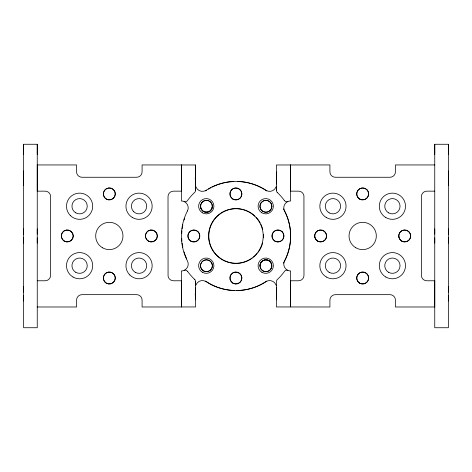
<?xml version="1.0" encoding="UTF-8"?>
<svg xmlns="http://www.w3.org/2000/svg" width="472" height="472" viewBox="0 0 472 472"><rect width="100%" height="100%" fill="white"/><g stroke="black" fill="none" stroke-linecap="round" stroke-linejoin="round"><path stroke-width="0.71" d="M23.6 144.267L23.6 327.727L37.253 327.727L37.253 144.267L23.6 144.267L23.6 154.385M187.443 210.943A54.711 54.711 0 0 0 181.443 233.764L181.401 235.965A54.711 54.711 0 0 0 187.443 260.945A6.826 6.826 0 0 1 184.753 270.061L184.133 270.368A6.826 6.826 0 0 1 181.401 270.94L181.401 306.947L181.401 280.775L173.484 280.775A5.457 5.457 0 0 1 168.067 276.026L168.02 196.612A5.457 5.457 0 0 1 173.484 191.154L181.401 191.154L181.401 164.946L181.401 200.989A6.826 6.826 0 0 1 184.133 201.562A2.738 2.738 0 0 0 187.413 200.653A59.985 59.985 0 0 1 194.771 192.287A2.702 2.702 0 0 0 195.55 190.352L195.561 164.982L142.084 164.946L142.084 171.808A5.457 5.457 0 0 1 136.626 177.265L82.022 177.265A5.457 5.457 0 0 1 76.564 171.802L76.564 164.946L37.253 164.946L37.253 191.154L45.17 191.154A5.457 5.457 0 0 1 50.581 195.898L50.628 275.312A5.457 5.457 0 0 1 45.17 280.769L37.253 280.769M195.555 299.885L195.555 287.885M195.55 190.352L195.561 164.982M276.445 184.056L276.445 172.056M434.747 144.273L434.747 327.733L448.4 327.733L448.4 144.273L434.747 144.273L434.747 154.385M290.604 235.965L290.557 238.13A54.711 54.711 0 0 1 284.557 260.945A6.826 6.826 0 0 0 287.247 270.061L287.867 270.368A6.826 6.826 0 0 0 290.604 270.94L290.604 306.947L290.599 280.775L298.516 280.775A5.457 5.457 0 0 0 303.98 275.312L303.933 195.904A5.457 5.457 0 0 0 298.516 191.154L290.604 191.154L290.604 164.946L290.604 200.989A6.826 6.826 0 0 0 287.867 201.562L287.247 201.868A6.826 6.826 0 0 0 284.557 210.984M434.747 164.946L395.436 164.946L395.436 171.808A5.457 5.457 0 0 1 389.978 177.265L335.374 177.265A5.457 5.457 0 0 1 329.916 171.808L329.916 164.946L276.445 164.982L276.45 190.352A2.702 2.702 0 0 0 277.229 192.287M195.555 186.275L196.004 187A6.826 6.826 0 0 0 206.122 190.269L210.671 187.59A54.593 54.593 0 0 1 265.883 190.281A6.826 6.826 0 0 0 276.002 187L276.45 186.275L276.45 190.352M434.747 191.154L426.836 191.154A5.457 5.457 0 0 0 421.372 196.617L421.419 276.026A5.457 5.457 0 0 0 426.83 280.775L434.747 280.775L434.747 306.983L395.436 306.983L395.436 300.121A5.457 5.457 0 0 0 389.978 294.664L335.374 294.664A5.457 5.457 0 0 0 329.916 300.121L329.916 306.983L276.439 306.947L276.45 281.577A2.702 2.702 0 0 1 277.229 279.642A59.985 59.985 0 0 0 284.587 271.27A2.738 2.738 0 0 1 287.867 270.368M276.45 285.648L276.002 284.929A6.826 6.826 0 0 0 265.883 281.66A54.593 54.593 0 0 1 210.636 284.315L206.117 281.66A6.826 6.826 0 0 0 195.998 284.929L195.55 285.648L195.55 281.577A2.702 2.702 0 0 0 194.771 279.642M37.253 306.983L76.564 306.983L76.564 300.121A5.457 5.457 0 0 1 82.022 294.658L136.626 294.658A5.457 5.457 0 0 1 142.084 300.121L142.084 306.983L195.561 306.947L195.55 281.577M184.133 201.562L184.753 201.868A6.826 6.826 0 0 1 187.443 210.984M448.4 144.273L448.4 154.385M448.4 170.988L448.4 185.183M448.4 228.902L448.4 234.165M448.4 237.835L448.4 243.098M448.4 286.817L448.4 292.079M448.4 295.749L448.4 301.012M434.747 228.902L434.747 234.165M434.747 237.835L434.747 243.098M276.445 287.873L276.445 299.885M37.253 144.267L37.253 154.385M37.253 228.902L37.253 234.159M37.253 237.835L37.253 243.098M23.6 170.988L23.6 185.183M23.6 228.902L23.6 234.159M23.6 237.835L23.6 243.098M23.6 286.817L23.6 292.074M23.6 295.749L23.6 301.012M263.482 234.442A27.358 27.358 0 0 1 263.464 237.876M262.633 242.956A27.358 27.358 0 0 1 262.32 244.059M262.149 244.602A27.358 27.358 0 0 1 261.559 246.219M261.335 246.75A27.358 27.358 0 0 1 260.078 249.316M259.795 249.818A27.358 27.358 0 0 1 259.193 250.791M258.88 251.269A27.358 27.358 0 0 1 258.219 252.207M257.163 253.564A27.358 27.358 0 0 1 253.505 257.187M252.137 258.231A27.358 27.358 0 0 1 251.192 258.88M250.715 259.187A27.358 27.358 0 0 1 249.729 259.777M249.228 260.054A27.358 27.358 0 0 1 239.463 263.175M238.891 263.234A27.358 27.358 0 0 1 233.174 263.205M232.607 263.14A27.358 27.358 0 0 1 209.863 228.525A27.358 27.358 0 0 1 247.428 211.084M247.947 211.326A27.358 27.358 0 0 1 255.004 216.17M256.213 217.391A27.358 27.358 0 0 1 257.34 218.689M257.7 219.138A27.358 27.358 0 0 1 260.214 222.961M260.986 224.495A27.358 27.358 0 0 1 261.659 226.076M261.866 226.613A27.358 27.358 0 0 1 262.231 227.699M262.402 228.247A27.358 27.358 0 0 1 262.703 229.351M283.424 208.872A54.492 54.492 0 0 1 283.424 263.164M266.804 281.088A54.492 54.492 0 0 1 236.519 290.51M234.46 290.481A54.492 54.492 0 0 1 217.716 287.289M217.073 287.053A54.492 54.492 0 0 1 205.544 281.088M186.723 258.91A54.492 54.492 0 0 1 184.906 254.473M184.676 253.83A54.492 54.492 0 0 1 184.039 251.877M182.847 247.234A54.492 54.492 0 0 1 182.157 243.186M181.927 241.145A54.492 54.492 0 0 1 181.732 238.413M181.732 233.622A54.492 54.492 0 0 1 181.927 230.891M182.157 228.849A54.492 54.492 0 0 1 182.847 224.796M184.039 220.158A54.492 54.492 0 0 1 184.676 218.206M205.544 190.948A54.492 54.492 0 0 1 206.689 190.192M208.435 189.113A54.492 54.492 0 0 1 210.825 187.779M212.046 187.154A54.492 54.492 0 0 1 217.073 184.983M217.716 184.747A54.492 54.492 0 0 1 223.622 182.988M224.288 182.835A54.492 54.492 0 0 1 233.776 181.578M237.888 181.549A54.492 54.492 0 0 1 248.06 182.835M248.726 182.988A54.492 54.492 0 0 1 260.916 187.461M261.523 187.779A54.492 54.492 0 0 1 266.804 190.948M260.025 265.748A5.941 5.876 90 0 1 265.901 259.824A5.941 5.876 90 0 1 271.778 265.748M212.323 206.288A5.941 5.876 90 0 1 206.447 212.211A5.941 5.876 90 0 1 200.57 206.288M284.557 210.943A54.711 54.711 0 0 1 290.604 235.929M194.871 279.642A59.985 59.985 0 0 1 187.508 271.27M287.867 201.562A2.738 2.738 0 0 1 284.587 200.659M277.135 192.287A59.985 59.985 0 0 1 284.492 200.659M184.133 270.368A2.738 2.738 0 0 1 187.413 271.27M276.445 289.725A5.941 0.625 83.9 0 1 276.81 288.05M195.555 173.897A5.941 0.625 -83.9 0 1 195.19 178.994M195.555 289.725A5.941 0.625 -83.9 0 1 195.19 294.823M276.445 173.897A5.941 0.625 83.9 0 1 276.81 172.227M75.774 212.854A7.646 7.646 0 0 0 87.243 206.234A7.646 7.646 0 0 0 75.774 199.615A7.646 7.646 0 0 0 75.774 212.854M75.774 272.315A7.646 7.646 0 0 0 87.237 265.689A7.646 7.646 0 0 0 75.774 259.069A7.646 7.646 0 0 0 75.774 272.315M135.234 272.315A7.646 7.646 0 0 0 146.698 265.695A7.646 7.646 0 0 0 135.234 259.069A7.646 7.646 0 0 0 135.234 272.315M133.647 211.639A7.646 7.646 0 0 0 146.438 208.211A7.646 7.646 0 0 0 137.075 198.848A7.646 7.646 0 0 0 133.647 211.639M106.247 199.078A6.006 6.006 0 0 0 115.333 194.004A6.006 6.006 0 0 0 106.395 188.676A6.006 6.006 0 0 0 106.247 199.078M148.291 241.121A6.006 6.006 0 0 0 157.377 236.047A6.006 6.006 0 0 0 148.438 230.719A6.006 6.006 0 0 0 148.291 241.121M106.247 283.165A6.006 6.006 0 0 0 115.333 278.091A6.006 6.006 0 0 0 106.395 272.763A6.006 6.006 0 0 0 106.247 283.165M64.204 241.121A6.006 6.006 0 0 0 73.29 236.047A6.006 6.006 0 0 0 64.351 230.719A6.006 6.006 0 0 0 64.204 241.121M70.328 215.498A13.104 13.104 0 0 0 92.252 209.627A13.104 13.104 0 0 0 76.204 193.573A13.104 13.104 0 0 0 70.328 215.498M73.042 277.04A13.104 13.104 0 0 0 92.701 265.689A13.104 13.104 0 0 0 73.042 254.343A13.104 13.104 0 0 0 73.042 277.04M129.788 274.958A13.104 13.104 0 0 0 151.713 269.081A13.104 13.104 0 0 0 135.665 253.033A13.104 13.104 0 0 0 129.788 274.958M132.502 217.58A13.104 13.104 0 0 0 152.161 206.234A13.104 13.104 0 0 0 132.502 194.883A13.104 13.104 0 0 0 132.502 217.58M102.501 247.782A13.653 13.653 0 0 0 122.974 235.965A13.653 13.653 0 0 0 102.501 224.141A13.653 13.653 0 0 0 102.501 247.782M61.572 237.451A5.941 5.876 45 0 0 71.467 240.148A5.941 5.876 45 0 0 68.77 230.253A5.941 5.876 45 0 0 61.572 237.451M105.138 282.191A5.941 5.876 -45 0 0 113.481 282.162A5.941 5.876 -45 0 0 113.51 273.819A5.941 5.876 -45 0 0 105.167 273.848A5.941 5.876 -45 0 0 105.138 282.191M145.659 237.451A5.941 5.876 45 0 0 155.553 240.148A5.941 5.876 45 0 0 152.857 230.253A5.941 5.876 45 0 0 145.659 237.451M113.51 189.732A5.941 5.876 -45 0 0 105.167 189.762A5.941 5.876 -45 0 0 105.138 198.104A5.941 5.876 -45 0 0 113.481 198.075A5.941 5.876 -45 0 0 113.51 189.732M262.739 270.851A6.006 6.006 0 0 0 271.907 265.937A6.006 6.006 0 0 0 263.063 260.45A6.006 6.006 0 0 0 262.739 270.851M203.279 270.851A6.006 6.006 0 0 0 212.447 265.937A6.006 6.006 0 0 0 203.609 260.45A6.006 6.006 0 0 0 203.279 270.851M203.279 211.391A6.006 6.006 0 0 0 212.447 206.476A6.006 6.006 0 0 0 203.609 200.995A6.006 6.006 0 0 0 203.279 211.391M262.739 211.391A6.006 6.006 0 0 0 271.907 206.476A6.006 6.006 0 0 0 263.063 200.995A6.006 6.006 0 0 0 262.739 211.391M200.523 265.748A5.941 5.876 0 0 0 206.447 271.624A5.941 5.876 0 0 0 212.365 265.748A5.941 5.876 0 0 0 206.447 259.871A5.941 5.876 0 0 0 200.523 265.748M270.993 268.733A5.941 5.876 -90 0 0 265.901 259.824A5.941 5.876 -90 0 0 260.815 268.733A5.941 5.876 -90 0 0 270.993 268.733M271.825 206.288A5.941 5.876 0 0 0 265.901 200.411A5.941 5.876 0 0 0 259.983 206.288A5.941 5.876 0 0 0 265.901 212.164A5.941 5.876 0 0 0 271.825 206.288M211.533 209.273A5.941 5.876 -90 0 0 206.447 200.364A5.941 5.876 -90 0 0 201.355 209.273A5.941 5.876 -90 0 0 211.533 209.273M329.126 212.854A7.646 7.646 0 0 0 340.589 206.234A7.646 7.646 0 0 0 329.126 199.615A7.646 7.646 0 0 0 329.126 212.854M329.126 272.315A7.646 7.646 0 0 0 340.589 265.695A7.646 7.646 0 0 0 329.126 259.075A7.646 7.646 0 0 0 329.126 272.315M388.58 272.315A7.646 7.646 0 0 0 400.049 265.695A7.646 7.646 0 0 0 388.58 259.075A7.646 7.646 0 0 0 388.58 272.315M388.58 212.854A7.646 7.646 0 0 0 400.049 206.234A7.646 7.646 0 0 0 388.58 199.615A7.646 7.646 0 0 0 388.58 212.854M359.599 199.078A6.006 6.006 0 0 0 368.679 194.004A6.006 6.006 0 0 0 359.747 188.676A6.006 6.006 0 0 0 359.599 199.078M401.642 241.121A6.006 6.006 0 0 0 410.723 236.047A6.006 6.006 0 0 0 401.79 230.719A6.006 6.006 0 0 0 401.642 241.121M359.599 283.165A6.006 6.006 0 0 0 368.679 278.091A6.006 6.006 0 0 0 359.747 272.763A6.006 6.006 0 0 0 359.599 283.165M317.556 241.121A6.006 6.006 0 0 0 326.636 236.047A6.006 6.006 0 0 0 317.703 230.719A6.006 6.006 0 0 0 317.556 241.121M326.394 217.586A13.104 13.104 0 0 0 346.053 206.234A13.104 13.104 0 0 0 326.394 194.889A13.104 13.104 0 0 0 326.394 217.586M326.394 277.04A13.104 13.104 0 0 0 346.053 265.695A13.104 13.104 0 0 0 326.394 254.343A13.104 13.104 0 0 0 326.394 277.04M385.854 277.04A13.104 13.104 0 0 0 405.507 265.695A13.104 13.104 0 0 0 385.854 254.343A13.104 13.104 0 0 0 385.854 277.04M385.854 217.586A13.104 13.104 0 0 0 405.507 206.234A13.104 13.104 0 0 0 385.854 194.889A13.104 13.104 0 0 0 385.854 217.586M355.853 247.788A13.653 13.653 0 0 0 376.326 235.965A13.653 13.653 0 0 0 355.853 224.141A13.653 13.653 0 0 0 355.853 247.788M314.924 237.451A5.941 5.876 45 0 0 324.819 240.154A5.941 5.876 45 0 0 322.122 230.253A5.941 5.876 45 0 0 314.924 237.451M358.49 282.197A5.941 5.876 -45 0 0 366.832 282.162A5.941 5.876 -45 0 0 366.862 273.819A5.941 5.876 -45 0 0 358.519 273.854A5.941 5.876 -45 0 0 358.49 282.197M398.923 237.091A5.941 5.876 45 0 0 408.64 240.407A5.941 5.876 45 0 0 406.563 230.365A5.941 5.876 45 0 0 398.923 237.091M366.862 189.732A5.941 5.876 -45 0 0 358.519 189.768A5.941 5.876 -45 0 0 358.49 198.11A5.941 5.876 -45 0 0 366.832 198.075A5.941 5.876 -45 0 0 366.862 189.732M221.816 259.376A27.311 27.311 0 0 0 263.211 236.478A27.311 27.311 0 0 0 222.684 212.081A27.311 27.311 0 0 0 221.816 259.376M261.777 212.778A7.646 7.646 0 0 0 273.371 206.382A7.646 7.646 0 0 0 262.037 199.544A7.646 7.646 0 0 0 261.777 212.778M202.346 212.795A7.646 7.646 0 0 0 213.916 206.352A7.646 7.646 0 0 0 202.553 199.556A7.646 7.646 0 0 0 202.346 212.795M202.264 272.202A7.646 7.646 0 0 0 213.91 265.907A7.646 7.646 0 0 0 202.635 258.969A7.646 7.646 0 0 0 202.264 272.202M261.907 272.315A7.646 7.646 0 0 0 273.377 265.695A7.646 7.646 0 0 0 261.907 259.075A7.646 7.646 0 0 0 261.907 272.315M274.94 241.18A6.006 6.006 0 0 0 283.949 235.976A6.006 6.006 0 0 0 274.94 230.778A6.006 6.006 0 0 0 274.94 241.18M232.897 283.224A6.006 6.006 0 0 0 241.906 278.02A6.006 6.006 0 0 0 232.897 272.822A6.006 6.006 0 0 0 232.897 283.224M190.853 241.18A6.006 6.006 0 0 0 199.862 235.976A6.006 6.006 0 0 0 190.853 230.778A6.006 6.006 0 0 0 190.853 241.18M232.897 199.137A6.006 6.006 0 0 0 241.906 193.933A6.006 6.006 0 0 0 232.897 188.735A6.006 6.006 0 0 0 232.897 199.137M231.717 189.75A5.941 5.876 45 0 0 231.746 198.093A5.941 5.876 45 0 0 240.089 198.122A5.941 5.876 45 0 0 240.059 189.779A5.941 5.876 45 0 0 231.717 189.75M194.983 241.776A5.941 5.876 -45 0 0 198.299 232.059A5.941 5.876 -45 0 0 188.257 234.136A5.941 5.876 -45 0 0 194.983 241.776M230.194 279.507A5.941 5.876 45 0 0 240.089 282.209A5.941 5.876 45 0 0 237.392 272.309A5.941 5.876 45 0 0 230.194 279.507M282.132 231.793A5.941 5.876 -45 0 0 273.789 231.823A5.941 5.876 -45 0 0 273.76 240.165A5.941 5.876 -45 0 0 282.103 240.136A5.941 5.876 -45 0 0 282.132 231.793"/></g></svg>
